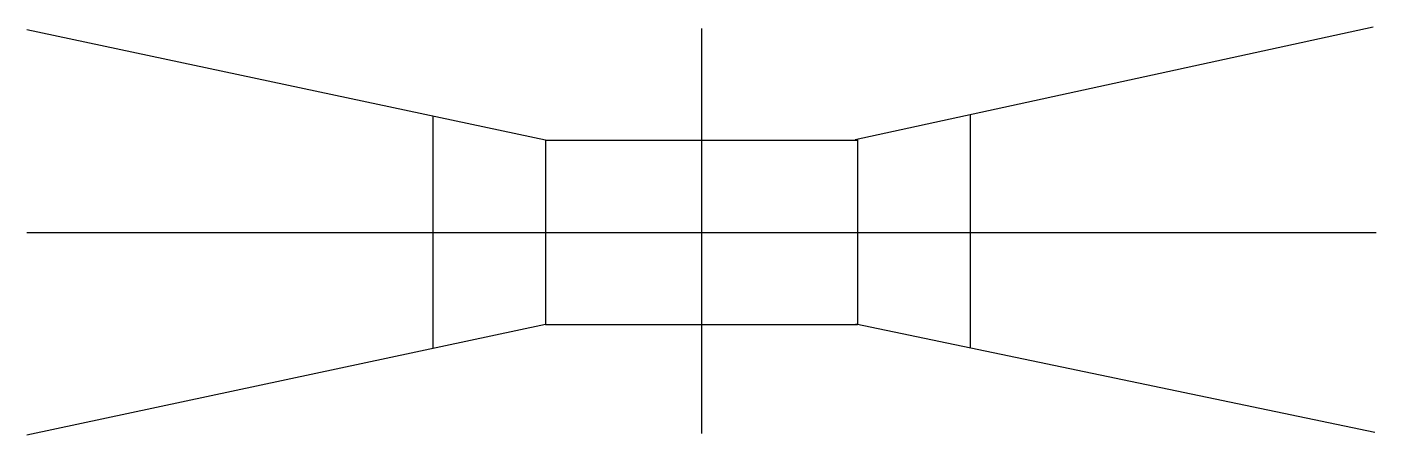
# Model space of a CAD drawing. Header units: millimetres. Extents: x -21600 to 21600, y -6487 to 6575.
import ezdxf

# ---------------------------------------------------------------- set-up
doc = ezdxf.new("R2010")
doc.units = ezdxf.units.MM
doc.header["$MEASUREMENT"] = 0
doc.layers.add('Revit_Import', color=130, linetype='Continuous')

msp = doc.modelspace()

# ---------------------------------------------------------------- linework, layer by layer
at = {"layer": 'Revit_Import'}
for p, q in [((-5000, 2950), (-21600, 6487)), ((0, 6531), (0, -6442)), ((4922, 2970), (21508, 6575)), ((-8600, 3717), (-8600, -3717)), ((8600, 3770), (8600, -3692)), ((-5000, 2950), (-5000, -2950)), ((-5000, 2950), (5000, 2950)), ((5000, 2987), (5000, -2950)), ((-21600, 0), (21600, 0)), ((-5000, -2950), (-21600, -6487)), ((-5000, -2950), (5000, -2950)), ((4946, -2930), (21561, -6398))]:
    msp.add_line(p, q, dxfattribs=at)

doc.saveas('drawing.dxf')
